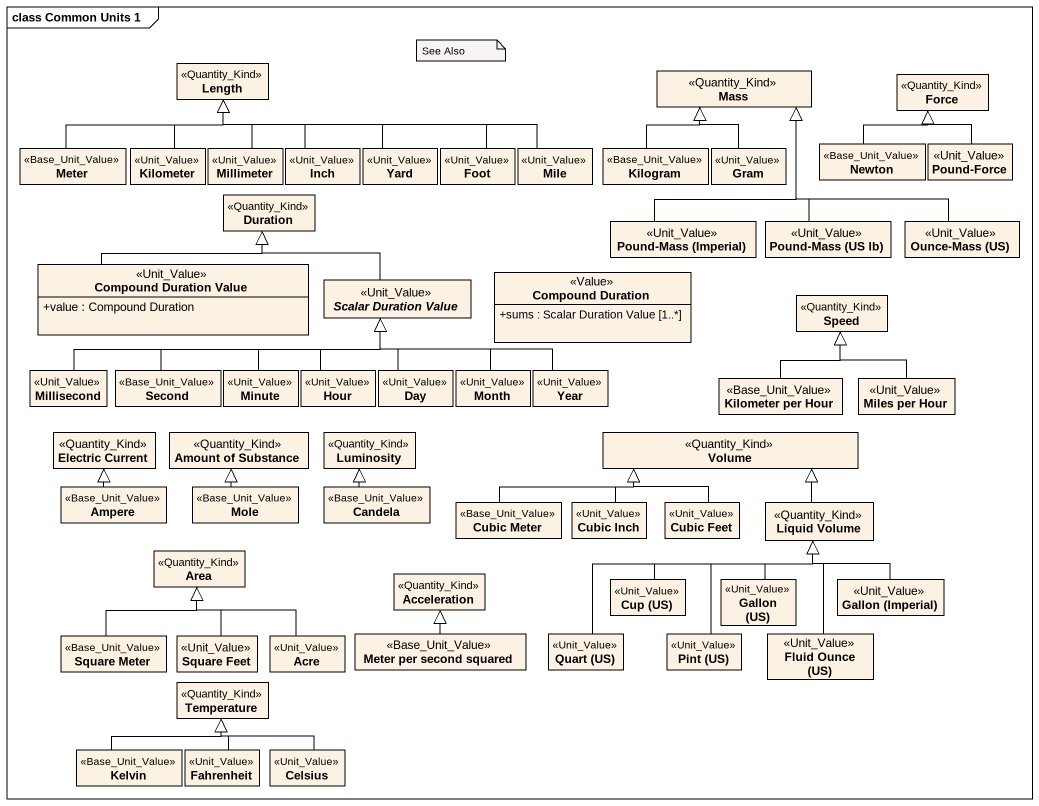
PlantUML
@startuml
mainframe class Common Units 1
hide circle
hide empty members
skinparam classAttributeIconSize 0
class Length <<Quantity_Kind>>
class Mass <<Quantity_Kind>>
class Force <<Quantity_Kind>>
class Meter <<Base_Unit_Value>>
class Kilometer <<Unit_Value>>
class Millimeter <<Unit_Value>>
class Inch <<Unit_Value>>
class Yard <<Unit_Value>>
class Foot <<Unit_Value>>
class Mile <<Unit_Value>>
class Kilogram <<Base_Unit_Value>>
class Gram <<Unit_Value>>
class Newton <<Base_Unit_Value>>
class "Pound-Force" as Pound_Force <<Unit_Value>>
class Duration <<Quantity_Kind>>
class "Pound-Mass (Imperial)" as Pound_Mass_Imperial <<Unit_Value>>
class "Pound-Mass (US lb)" as Pound_Mass_US_lb <<Unit_Value>>
class "Ounce-Mass (US)" as Ounce_Mass_US <<Unit_Value>>
class "Compound Duration Value" as Compound_Duration_Value <<Unit_Value>> {
  +value : Compound Duration
}
abstract class "Scalar Duration Value" as Scalar_Duration_Value <<Unit_Value>>
class "Compound Duration" as Compound_Duration <<Value>> {
  +sums : Scalar Duration Value [1..*]
}
class Speed <<Quantity_Kind>>
class Millisecond <<Unit_Value>>
class Second <<Base_Unit_Value>>
class Minute <<Unit_Value>>
class Hour <<Unit_Value>>
class Day <<Unit_Value>>
class Month <<Unit_Value>>
class Year <<Unit_Value>>
class "Kilometer per Hour" as Kilometer_per_Hour <<Base_Unit_Value>>
class "Miles per Hour" as Miles_per_Hour <<Unit_Value>>
class "Electric Current" as Electric_Current <<Quantity_Kind>>
class "Amount of Substance" as Amount_of_Substance <<Quantity_Kind>>
class Luminosity <<Quantity_Kind>>
class Volume <<Quantity_Kind>>
class Ampere <<Base_Unit_Value>>
class Mole <<Base_Unit_Value>>
class Candela <<Base_Unit_Value>>
class "Cubic Meter" as Cubic_Meter <<Base_Unit_Value>>
class "Cubic Inch" as Cubic_Inch <<Unit_Value>>
class "Cubic Feet" as Cubic_Feet <<Unit_Value>>
class "Liquid Volume" as Liquid_Volume <<Quantity_Kind>>
class Area <<Quantity_Kind>>
class Acceleration <<Quantity_Kind>>
class "Cup (US)" as Cup_US <<Unit_Value>>
class "Gallon (US)" as Gallon_US <<Unit_Value>>
class "Gallon (Imperial)" as Gallon_Imperial <<Unit_Value>>
class "Square Meter" as Square_Meter <<Base_Unit_Value>>
class "Square Feet" as Square_Feet <<Unit_Value>>
class Acre <<Unit_Value>>
class "Meter per second squared" as Meter_per_second_squared <<Base_Unit_Value>>
class "Quart (US)" as Quart_US <<Unit_Value>>
class "Pint (US)" as Pint_US <<Unit_Value>>
class "Fluid Ounce (US)" as Fluid_Ounce_US <<Unit_Value>>
class Temperature <<Quantity_Kind>>
class Kelvin <<Base_Unit_Value>>
class Fahrenheit <<Unit_Value>>
class Celsius <<Unit_Value>>
Meter -right-|> Length
Kilometer -up-|> Length
Millimeter -up-|> Length
Inch -up-|> Length
Yard -left-|> Length
Foot -left-|> Length
Mile -left-|> Length
Kilogram -up-|> Mass
Gram -up-|> Mass
Newton -up-|> Force
Pound_Force -up-|> Force
Pound_Mass_Imperial -up-|> Mass
Pound_Mass_US_lb -up-|> Mass
Ounce_Mass_US -up-|> Mass
Compound_Duration_Value -up-|> Duration
Scalar_Duration_Value -up-|> Duration
Millisecond -right-|> Scalar_Duration_Value
Second -right-|> Scalar_Duration_Value
Minute -up-|> Scalar_Duration_Value
Hour -up-|> Scalar_Duration_Value
Day -up-|> Scalar_Duration_Value
Month -up-|> Scalar_Duration_Value
Year -left-|> Scalar_Duration_Value
Kilometer_per_Hour -up-|> Speed
Miles_per_Hour -up-|> Speed
Ampere -up-|> Electric_Current
Mole -up-|> Amount_of_Substance
Candela -up-|> Luminosity
Cubic_Meter -right-|> Volume
Cubic_Inch -right-|> Volume
Cubic_Feet -up-|> Volume
Liquid_Volume -up-|> Volume
Cup_US -right-|> Liquid_Volume
Gallon_US -up-|> Liquid_Volume
Gallon_Imperial -up-|> Liquid_Volume
Square_Meter -up-|> Area
Square_Feet -up-|> Area
Acre -up-|> Area
Meter_per_second_squared -up-|> Acceleration
Quart_US -right-|> Liquid_Volume
Pint_US -up-|> Liquid_Volume
Fluid_Ounce_US -up-|> Liquid_Volume
Kelvin -up-|> Temperature
Fahrenheit -up-|> Temperature
Celsius -up-|> Temperature
note as N1
  See Also
end note
@enduml
